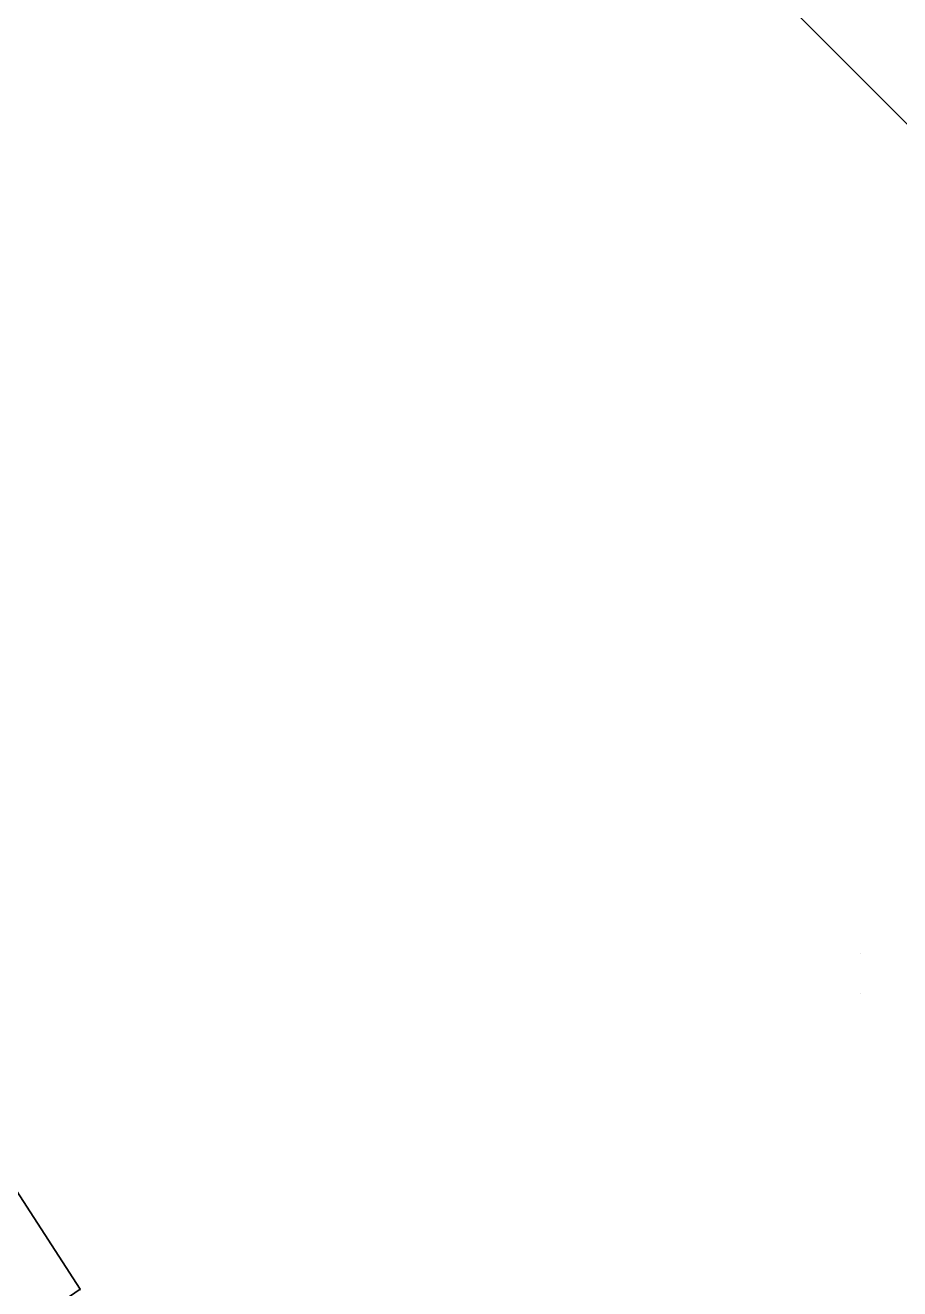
# Model space of a CAD drawing. Header units: metres. Extents: x 0 to 105485, y 0 to 425721.
# Drawn here: x 104915.51 to 104927.17, y 425437.21 to 425454.05 of the extents above; entities that cross this region are included whole.
import ezdxf

# ---------------------------------------------------------------- set-up
doc = ezdxf.new("R2010")
doc.units = ezdxf.units.M
doc.header["$MEASUREMENT"] = 0
doc.linetypes.add('KG-PERCEEL-SO', pattern=[19, 5.5, -4, 5.5, -4])
for name, color, linetype, lineweight in [('B-XX-IE-MEUBILAIR_WATERWEGMEUBILAIR-G', 150, 'Continuous', 18), ('B-XX-KG-GRENS_PERCEEL-G', 150, 'KG-PERCEEL-SO', 18), ('B-XX-OG-BEBOUWING-G', 7, 'Continuous', 35), ('B-XX-OG-GRENS-G', 7, 'Continuous', 18), ('B-XX-OG-WATER_HAVEN-G', 170, 'Continuous', 18)]:
    doc.layers.add(name, color=color, linetype=linetype, lineweight=lineweight)

msp = doc.modelspace()

# ---------------------------------------------------------------- linework, layer by layer
at = {"layer": 'B-XX-IE-MEUBILAIR_WATERWEGMEUBILAIR-G', "color": 0, "true_color": 0x604a38}
for points in [[(104926.64, 425441.681, 0), (104926.64, 425441.681, 1.5)], [(104926.644, 425441.145, 0), (104926.644, 425441.145, 1.5)]]:
    msp.add_polyline3d(points, dxfattribs=at)
at = {"layer": 'B-XX-KG-GRENS_PERCEEL-G', "ltscale": 0.5, "flags": 128}
msp.add_lwpolyline([(104909.198, 425441.207), (104911.033, 425438.111), (104913.961, 425440.723), (104916.246, 425437.194)], dxfattribs=at)
at = {"layer": 'B-XX-OG-BEBOUWING-G', "ltscale": 0.5}
msp.add_lwpolyline([(104916.238, 425437.207), (104913.961, 425440.723), (104911.033, 425438.111), (104909.198, 425441.207), (104898.106, 425433.352), (104902.394, 425427.806), (104905.654, 425430.026), (104905.692, 425430.077), (104909.554, 425432.739), (104910.156, 425431.821), (104910.716, 425432.172), (104911.275, 425432.323), (104911.853, 425432.315), (104912.407, 425432.151), (104912.896, 425431.841), (104914.199, 425432.804), (104912.932, 425434.938)], close=True, dxfattribs=at)
at = {"layer": 'B-XX-OG-GRENS-G'}
msp.add_polyline3d([(104912.5, 425472.5, 1.455), (104917.5, 425462.5, 0.595), (104922.5, 425457.5, 1.362), (104927.5, 425452.5, 1.308), (104937.5, 425447.5, 3.443), (104947.5, 425442.5, 2.051), (104952.5, 425437.5, 3.851), (104957.5, 425442.5, 1.263), (104967.5, 425447.5, 2.407), (104972.5, 425447.5, 1.286), (104982.5, 425452.5, 0.832), (104992.5, 425457.5, 0.593), (104997.5, 425462.5, 1.441), (105007.5, 425467.5, 0.823), (105017.5, 425472.5, 0.678), (105022.5, 425477.5, 1.633), (105032.5, 425482.5, 1.235), (105042.5, 425487.5, 1.664)], dxfattribs=at)
at = {"layer": 'B-XX-OG-WATER_HAVEN-G', "ltscale": 0.5}
msp.add_lwpolyline([(104913.961, 425440.723), (104916.238, 425437.207)], dxfattribs=at)

doc.saveas('drawing.dxf')
